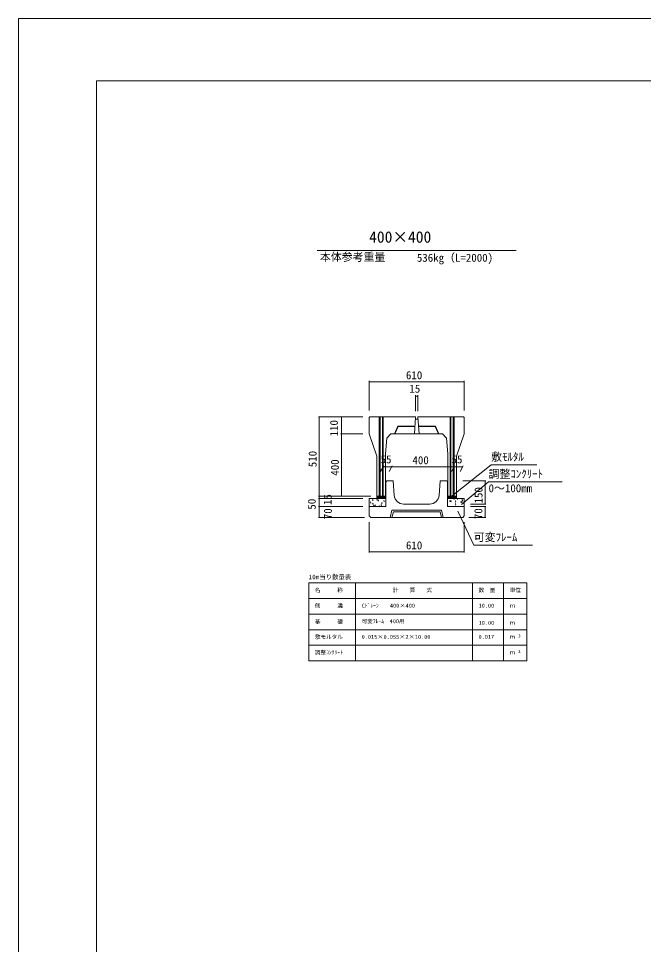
# Model space of a CAD drawing. Units: millimetres on the paper, scale 1:20. Extents: x 2 to 843, y -1 to 593.
# Drawn here: x 1.7 to 202.2, y 296.2 to 593.2 of the extents above; entities that cross this region are included whole.
import ezdxf
from ezdxf.enums import TextEntityAlignment as Align

# ---------------------------------------------------------------- set-up
doc = ezdxf.new("R2010")
doc.units = ezdxf.units.MM
for name, color, linetype, lineweight in [('0_2', 7, 'Continuous', 18), ('D-STR-DIM（寸法）', 7, 'Continuous', 18), ('D-STR-HTXT（旗揚げ）', 4, 'Continuous', 18), ('D-STR-STRn（構造物）', 5, 'Continuous', 18), ('D-STR-TXT（文字）', 7, 'Continuous', 18), ('D-STR（構造物外形線）', 1, 'Continuous', 18), ('D-TTL(外枠）', 2, 'Continuous', 18), ('DEFPOINTS_3', 8, 'Continuous', 18)]:
    doc.layers.add(name, color=color, linetype=linetype, lineweight=lineweight)
doc.styles.add('ＭＳ ゴシック', font='')
doc.styles.get('ＭＳ ゴシック').set_extended_font_data('MS Gothic')

msp = doc.modelspace()

# ---------------------------------------------------------------- linework, layer by layer
at = {"layer": '0_2'}
for p, q in [((114.164, 476.699), (114.314, 476.724)), ((114.314, 476.674), (114.164, 476.699)), ((144.514, 476.724), (144.664, 476.699)), ((144.664, 476.699), (144.514, 476.674)), ((129.028, 472.116), (129.178, 472.141)), ((129.178, 472.091), (129.028, 472.116)), ((129.651, 472.141), (129.801, 472.116)), ((129.801, 472.116), (129.651, 472.091)), ((98.093, 465.31), (98.118, 465.46)), ((98.118, 465.46), (98.143, 465.31)), ((105.238, 465.31), (105.263, 465.46)), ((105.263, 465.46), (105.288, 465.31)), ((105.263, 459.96), (105.238, 460.11)), ((105.238, 459.81), (105.263, 459.96)), ((105.288, 460.11), (105.263, 459.96)), ((105.263, 459.96), (105.288, 459.81)), ((118.695, 449.434), (118.845, 449.459)), ((118.845, 449.409), (118.695, 449.434)), ((121.295, 449.459), (121.445, 449.434)), ((121.445, 449.434), (121.295, 449.409)), ((121.445, 449.434), (121.595, 449.459)), ((121.595, 449.409), (121.445, 449.434)), ((141.295, 449.459), (141.445, 449.434)), ((141.445, 449.434), (141.295, 449.409)), ((141.445, 449.434), (141.595, 449.459)), ((141.595, 449.409), (141.445, 449.434)), ((144.045, 449.459), (144.195, 449.434)), ((144.195, 449.434), (144.045, 449.409)), ((151.327, 444.81), (151.352, 444.96)), ((151.352, 444.96), (151.377, 444.81)), ((98.118, 439.96), (98.093, 440.11)), ((98.093, 439.81), (98.118, 439.96)), ((98.143, 440.11), (98.118, 439.96)), ((98.118, 439.96), (98.143, 439.81)), ((105.263, 439.96), (105.238, 440.11)), ((105.288, 440.11), (105.263, 439.96)), ((98.118, 439.21), (98.093, 439.36)), ((98.093, 439.06), (98.118, 439.21)), ((98.118, 436.71), (98.093, 436.86)), ((98.093, 436.56), (98.118, 436.71)), ((98.143, 439.36), (98.118, 439.21)), ((98.118, 439.21), (98.143, 439.06)), ((98.143, 436.86), (98.118, 436.71)), ((98.118, 436.71), (98.143, 436.56)), ((151.352, 437.46), (151.327, 437.61)), ((151.327, 436.56), (151.352, 436.71)), ((151.377, 437.61), (151.352, 437.46)), ((151.352, 436.71), (151.377, 436.56)), ((98.118, 433.21), (98.093, 433.36)), ((98.143, 433.36), (98.118, 433.21)), ((151.352, 433.21), (151.327, 433.36)), ((151.377, 433.36), (151.352, 433.21)), ((114.164, 422.132), (114.314, 422.157)), ((114.314, 422.107), (114.164, 422.132)), ((144.514, 422.157), (144.664, 422.132)), ((144.664, 422.132), (144.514, 422.107))]:
    msp.add_line(p, q, dxfattribs=at)
at = {"layer": '0_2', "color": 9}
for p, q in [((114.164, 476.699), (114.184, 476.699)), ((144.664, 476.699), (144.644, 476.699)), ((129.028, 472.116), (129.048, 472.116)), ((129.801, 472.116), (129.781, 472.116)), ((98.118, 465.46), (98.118, 465.44)), ((105.263, 465.46), (105.263, 465.44)), ((105.263, 459.96), (105.263, 459.98)), ((105.263, 459.96), (105.263, 459.94)), ((118.695, 449.434), (118.715, 449.434)), ((121.445, 449.434), (121.425, 449.434)), ((121.445, 449.434), (121.465, 449.434)), ((141.445, 449.434), (141.425, 449.434)), ((141.445, 449.434), (141.465, 449.434)), ((144.195, 449.434), (144.175, 449.434)), ((151.352, 444.96), (151.352, 444.94)), ((98.118, 439.96), (98.118, 439.98)), ((98.118, 439.96), (98.118, 439.94)), ((105.263, 439.96), (105.263, 439.98)), ((98.118, 439.21), (98.118, 439.23)), ((98.118, 439.21), (98.118, 439.19)), ((98.118, 436.71), (98.118, 436.73)), ((98.118, 436.71), (98.118, 436.69)), ((151.352, 437.46), (151.352, 437.48)), ((151.352, 436.71), (151.352, 436.69)), ((98.118, 433.21), (98.118, 433.23)), ((151.352, 433.21), (151.352, 433.23)), ((114.164, 422.132), (114.184, 422.132)), ((144.664, 422.132), (144.644, 422.132))]:
    msp.add_line(p, q, dxfattribs=at)
at = {"layer": 'D-STR-DIM（寸法）'}
for p, q in [((114.164, 467.458), (114.164, 476.949)), ((114.184, 476.699), (144.644, 476.699)), ((144.664, 467.452), (144.664, 476.949)), ((129.028, 467.31), (129.028, 472.366)), ((129.801, 467.31), (129.801, 472.366)), ((129.781, 472.116), (129.048, 472.116)), ((112.12, 465.46), (97.868, 465.46)), ((98.118, 465.44), (98.118, 439.98)), ((112.12, 465.46), (105.013, 465.46)), ((105.263, 459.98), (105.263, 465.44)), ((112.164, 459.96), (105.013, 459.96)), ((112.164, 459.96), (105.013, 459.96)), ((105.263, 459.94), (105.263, 439.98)), ((117.819, 447.916), (118.84, 449.684)), ((118.715, 449.434), (121.425, 449.434)), ((120.569, 447.916), (121.59, 449.684)), ((120.569, 447.916), (121.59, 449.684)), ((121.465, 449.434), (141.425, 449.434)), ((140.569, 447.916), (141.59, 449.684)), ((140.569, 447.916), (141.59, 449.684)), ((141.465, 449.434), (144.175, 449.434)), ((143.319, 447.916), (144.34, 449.684)), ((144.177, 444.96), (151.602, 444.96)), ((151.352, 444.94), (151.352, 437.48)), ((114.664, 439.96), (97.868, 439.96)), ((114.664, 439.96), (97.868, 439.96)), ((98.118, 439.94), (98.118, 439.23)), ((114.664, 439.96), (105.013, 439.96)), ((112.164, 439.21), (97.868, 439.21)), ((112.164, 439.21), (97.868, 439.21)), ((112.164, 436.71), (97.868, 436.71)), ((112.164, 436.71), (97.868, 436.71)), ((98.118, 439.19), (98.118, 436.73)), ((98.118, 436.69), (98.118, 433.23)), ((146.664, 437.46), (151.602, 437.46)), ((146.664, 436.71), (151.602, 436.71)), ((151.352, 436.69), (151.352, 433.23)), ((112.664, 433.21), (97.868, 433.21)), ((114.164, 431.71), (114.164, 421.882)), ((144.664, 431.71), (144.664, 421.882)), ((146.164, 433.21), (151.602, 433.21)), ((114.184, 422.132), (144.644, 422.132))]:
    msp.add_line(p, q, dxfattribs=at)
at = {"layer": 'D-STR-HTXT（旗揚げ）'}
for p, q in [((97.523, 518.747), (161.306, 518.747)), ((140.254, 439.673), (153.289, 450.041)), ((167.951, 450.041), (153.289, 450.041)), ((143.825, 437.315), (152.471, 444.579)), ((176.069, 444.579), (152.471, 444.579)), ((142.633, 435.21), (147.717, 424.298)), ((166.581, 424.298), (147.717, 424.298)), ((94.787, 412.162), (164.787, 412.162)), ((94.787, 387.162), (94.787, 412.162)), ((109.787, 387.162), (109.787, 412.162)), ((147.287, 387.162), (147.287, 412.162)), ((157.287, 396.162), (157.287, 412.162)), ((157.287, 387.162), (157.287, 412.162)), ((164.787, 387.162), (164.787, 412.162)), ((94.787, 407.162), (164.787, 407.162)), ((94.787, 402.162), (164.787, 402.162)), ((94.787, 397.162), (164.787, 397.162)), ((94.787, 392.162), (164.787, 392.162)), ((94.787, 387.162), (164.787, 387.162))]:
    msp.add_line(p, q, dxfattribs=at)
at = {"layer": 'D-STR-STRn（構造物）'}
for p, q in [((116.664, 439.21), (116.664, 439.96)), ((116.664, 439.96), (119.558, 439.96)), ((116.664, 439.823), (116.802, 439.96)), ((116.664, 439.646), (116.979, 439.96)), ((116.664, 439.469), (117.155, 439.96)), ((116.664, 439.292), (117.332, 439.96)), ((116.759, 439.21), (117.509, 439.96)), ((116.936, 439.21), (117.686, 439.96)), ((117.112, 439.21), (117.862, 439.96)), ((117.289, 439.21), (118.039, 439.96)), ((117.466, 439.21), (118.216, 439.96)), ((117.643, 439.21), (118.393, 439.96)), ((117.82, 439.21), (118.57, 439.96)), ((117.996, 439.21), (118.746, 439.96)), ((118.173, 439.21), (118.923, 439.96)), ((118.35, 439.21), (119.1, 439.96)), ((118.527, 439.21), (119.277, 439.96)), ((118.703, 439.21), (119.453, 439.96)), ((118.88, 439.21), (119.558, 439.888)), ((119.057, 439.21), (119.558, 439.711)), ((142.164, 439.96), (139.271, 439.96)), ((139.271, 439.801), (139.429, 439.96)), ((139.271, 439.625), (139.606, 439.96)), ((139.271, 439.448), (139.783, 439.96)), ((139.271, 439.271), (139.96, 439.96)), ((139.386, 439.21), (140.136, 439.96)), ((139.563, 439.21), (140.313, 439.96)), ((139.74, 439.21), (140.49, 439.96)), ((139.917, 439.21), (140.667, 439.96)), ((140.093, 439.21), (140.843, 439.96)), ((140.27, 439.21), (141.02, 439.96)), ((140.447, 439.21), (141.197, 439.96)), ((140.624, 439.21), (141.374, 439.96)), ((140.801, 439.21), (141.551, 439.96)), ((140.977, 439.21), (141.727, 439.96)), ((141.154, 439.21), (141.904, 439.96)), ((141.331, 439.21), (142.081, 439.96)), ((141.508, 439.21), (142.164, 439.867)), ((141.684, 439.21), (142.164, 439.69)), ((142.164, 439.21), (142.164, 439.96)), ((114.164, 439.21), (119.558, 439.21)), ((114.164, 439.21), (114.164, 436.71)), ((114.543, 438.112), (114.718, 438.18)), ((114.543, 438.112), (114.667, 438.029)), ((114.627, 437.752), (114.678, 437.903)), ((115.233, 437.591), (115.427, 437.794)), ((115.233, 437.591), (115.455, 437.557)), ((115.258, 438.826), (115.378, 438.97)), ((115.258, 438.826), (115.407, 438.813)), ((115.368, 438.535), (115.339, 438.692)), ((115.412, 437.335), (115.385, 437.572)), ((115.605, 436.946), (115.725, 437.089)), ((115.605, 436.946), (115.754, 436.933)), ((115.705, 436.71), (115.686, 436.812)), ((116.035, 437.106), (116.21, 437.173)), ((116.035, 437.106), (116.16, 437.022)), ((116.12, 436.745), (116.17, 436.896)), ((116.643, 438.919), (116.818, 438.986)), ((116.644, 438.919), (116.768, 438.835)), ((116.728, 438.558), (116.779, 438.709)), ((117.051, 438.669), (117.171, 438.813)), ((117.051, 438.67), (117.2, 438.656)), ((117.161, 438.379), (117.132, 438.535)), ((117.398, 436.789), (117.518, 436.933)), ((117.398, 436.789), (117.547, 436.776)), ((117.901, 437.177), (118.096, 437.38)), ((117.901, 437.177), (118.123, 437.143)), ((118.08, 436.921), (118.053, 437.158)), ((118.136, 437.912), (118.311, 437.979)), ((118.136, 437.912), (118.26, 437.828)), ((118.22, 437.552), (118.271, 437.703)), ((118.844, 438.513), (118.965, 438.656)), ((118.844, 438.513), (118.993, 438.5)), ((118.954, 438.222), (118.925, 438.378)), ((119.234, 439.21), (119.558, 439.534)), ((119.256, 436.71), (119.311, 436.776)), ((119.411, 439.21), (119.558, 439.358)), ((144.664, 439.21), (139.271, 439.21)), ((139.693, 436.711), (139.868, 436.778)), ((139.693, 436.711), (139.694, 436.71)), ((140.015, 438.51), (140.135, 438.654)), ((140.015, 438.511), (140.164, 438.498)), ((140.125, 438.22), (140.096, 438.376)), ((140.301, 438.524), (140.476, 438.591)), ((140.301, 438.524), (140.425, 438.44)), ((140.385, 438.163), (140.436, 438.314)), ((140.429, 436.71), (140.482, 436.774)), ((141.251, 439.151), (141.307, 439.21)), ((141.251, 439.151), (141.473, 439.117)), ((141.43, 438.895), (141.403, 439.132)), ((141.793, 437.517), (141.968, 437.584)), ((141.793, 437.517), (141.918, 437.433)), ((141.808, 438.354), (141.929, 438.497)), ((141.808, 438.354), (141.958, 438.341)), ((141.861, 439.21), (142.164, 439.513)), ((141.878, 437.157), (141.928, 437.308)), ((141.918, 438.063), (141.889, 438.219)), ((142.038, 439.21), (142.164, 439.336)), ((142.486, 438.969), (142.537, 439.12)), ((143.601, 438.197), (143.722, 438.34)), ((143.601, 438.197), (143.751, 438.184)), ((143.711, 437.906), (143.683, 438.062)), ((143.894, 438.323), (144.069, 438.391)), ((143.894, 438.324), (144.018, 438.24)), ((143.919, 438.738), (144.114, 438.94)), ((143.919, 438.738), (144.141, 438.703)), ((143.978, 437.963), (144.029, 438.114)), ((144.098, 438.481), (144.071, 438.718)), ((144.664, 439.21), (144.664, 436.71))]:
    msp.add_line(p, q, dxfattribs=at)
at = {"layer": 'D-STR-TXT（文字）', "color": 5}
for p, q in [((119.42, 439.96), (119.558, 439.96)), ((139.408, 439.96), (139.271, 439.96))]:
    msp.add_line(p, q, dxfattribs=at)
at = {"layer": 'D-STR（構造物外形線）'}
for p, q in [((114.414, 465.46), (114.164, 465.21)), ((114.164, 465.21), (114.164, 459.96)), ((128.889, 465.46), (114.414, 465.46)), ((117.414, 439.96), (117.414, 465.46)), ((117.664, 465.46), (117.664, 439.96)), ((118.414, 465.46), (118.414, 439.96)), ((118.664, 439.96), (118.664, 465.46)), ((129.028, 465.31), (128.664, 459.96)), ((128.889, 465.46), (129.028, 465.31)), ((128.987, 464.71), (129.842, 464.71)), ((129.801, 465.31), (129.939, 465.46)), ((129.801, 465.31), (130.164, 459.96)), ((129.939, 465.46), (144.414, 465.46)), ((140.164, 439.96), (140.164, 465.46)), ((140.414, 465.46), (140.414, 439.96)), ((141.164, 465.46), (141.164, 439.96)), ((141.414, 439.96), (141.414, 465.46)), ((144.414, 465.46), (144.664, 465.21)), ((144.664, 465.21), (144.664, 459.96)), ((123.364, 462.46), (122.264, 459.96)), ((123.462, 462.31), (122.428, 459.96)), ((128.862, 462.46), (123.364, 462.46)), ((128.85, 462.31), (123.462, 462.31)), ((129.967, 462.46), (135.464, 462.46)), ((129.979, 462.31), (135.366, 462.31)), ((135.366, 462.31), (136.4, 459.96)), ((135.464, 462.46), (136.564, 459.96)), ((114.164, 459.96), (116.664, 452.849)), ((119.814, 458.61), (119.414, 453.61)), ((121.164, 459.96), (119.814, 458.61)), ((130.817, 459.96), (121.164, 459.96)), ((130.164, 459.96), (137.664, 459.96)), ((137.664, 459.96), (139.014, 458.61)), ((139.014, 458.61), (139.414, 453.61)), ((144.664, 459.96), (142.164, 452.849)), ((116.664, 452.849), (116.664, 439.96)), ((119.414, 453.61), (119.414, 439.96)), ((139.414, 453.61), (139.414, 439.96)), ((142.164, 452.849), (142.164, 439.96)), ((119.789, 444.96), (119.539, 444.46)), ((119.558, 444.498), (119.558, 436.71)), ((119.789, 444.96), (121.914, 444.96)), ((121.914, 444.96), (122.228, 440.26)), ((136.914, 444.96), (136.601, 440.26)), ((139.039, 444.96), (136.914, 444.96)), ((139.039, 444.96), (139.289, 444.46)), ((139.271, 444.498), (139.271, 436.71)), ((116.664, 439.96), (119.414, 439.96)), ((142.164, 439.96), (139.414, 439.96)), ((114.164, 436.71), (119.558, 436.71)), ((114.164, 436.71), (114.164, 433.71)), ((125.172, 437.46), (133.607, 437.46)), ((144.664, 436.71), (139.271, 436.71)), ((144.664, 436.71), (144.664, 433.71)), ((114.164, 433.71), (114.664, 433.21)), ((120.933, 433.21), (121.433, 435.46)), ((121.433, 435.46), (137.396, 435.46)), ((121.933, 434.96), (121.433, 433.21)), ((121.933, 434.96), (136.896, 434.96)), ((136.896, 434.96), (137.396, 433.21)), ((137.896, 433.21), (137.396, 435.46)), ((144.664, 433.71), (144.164, 433.21)), ((144.164, 433.21), (114.664, 433.21)), ((141.402, 433.21), (117.402, 433.21))]:
    msp.add_line(p, q, dxfattribs=at)
for centre, start, end in [((125.221, 440.46), 183.81425, 270.00386), ((133.608, 440.46), 269.99614, 356.18575)]:
    msp.add_arc(centre, 3, start, end, dxfattribs=at)
at = {"layer": 'D-TTL(外枠）'}
for p, q in [((26.671, 573.205), (821.671, 573.205)), ((26.671, 19.205), (26.671, 573.205))]:
    msp.add_line(p, q, dxfattribs=at)
at = {"layer": 'DEFPOINTS_3'}
for p, q in [((1.671, -0.795), (1.671, 593.205)), ((1.671, 593.205), (842.671, 593.205))]:
    msp.add_line(p, q, dxfattribs=at)

# ---------------------------------------------------------------- texts
at = {"layer": 'D-STR-STRn（構造物）', "color": 7, "style": 'ＭＳ ゴシック'}
for s, p in [('610', (125.968, 476.749)), ('15', (127.072, 472.415)), ('55', (117.832, 449.759)), ('400', (128.052, 449.484)), ('55', (140.582, 449.759)), ('610', (125.968, 422.182))]:
    msp.add_text(s, height=2.566, dxfattribs=at).set_placement(p, align=Align.BOTTOM_LEFT)
for s, p in [('110', (104.938, 459.166)), ('510', (98.068, 449.29)), ('400', (105.213, 446.567)), ('150', (151.302, 437.666)), ('15', (102.886, 437.164)), ('50', (97.793, 435.677)), ('70', (102.981, 432.62)), ('70', (151.242, 432.633))]:
    msp.add_text(s, height=2.566, rotation=90, dxfattribs=at).set_placement(p, align=Align.BOTTOM_LEFT)
at = {"layer": 'D-STR-TXT（文字）', "style": 'ＭＳ ゴシック'}
for s, height, p in [('400×400', 3.666, (114.149, 520.196)), ('本体参考重量', 2.566, (98.353, 514.68)), ('536kg（L=2000)', 2.566, (129.473, 514.417)), ('敷ﾓﾙﾀﾙ', 2.566, (153.289, 450.541)), ('調整ｺﾝｸﾘｰﾄ', 2.566, (152.471, 445.079)), ('0～100mm', 2.566, (152.471, 440.487)), ('可変ﾌﾚｰﾑ', 2.566, (147.717, 424.798)), ('10m当り数量表', 1.466, (94.732, 412.924)), ('名\u3000\u3000\u3000称', 1.283, (96.748, 408.863)), ('計\u3000\u3000算\u3000\u3000式', 1.283, (121.752, 408.863)), ('数\u3000量', 1.283, (149.248, 408.863)), ('単位', 1.283, (159.248, 408.863)), ('側\u3000\u3000\u3000溝', 1.283, (96.748, 403.863)), ('Cﾄﾞﾚｰﾝ\u3000\u3000400×400', 1.283, (111.748, 403.863)), ('10.00', 1.283, (149.262, 403.863)), ('ｍ', 1.283, (159.248, 403.863)), ('基\u3000\u3000\u3000礎', 1.283, (96.748, 398.731)), ('可変ﾌﾚｰﾑ\u3000400用', 1.283, (111.748, 398.863)), ('10.00', 1.283, (149.262, 398.363)), ('ｍ', 1.283, (159.248, 398.363)), ('敷モルタル', 1.283, (96.748, 393.863)), ('0.015×0.055×2×10.00', 1.283, (111.748, 393.863)), ('0.017', 1.283, (149.262, 393.863)), ('ｍ', 1.283, (159.248, 393.863)), ('3', 1.026, (161.949, 394.366)), ('調整ｺﾝｸﾘｰﾄ', 1.283, (96.748, 388.863)), ('ｍ', 1.283, (159.248, 388.863)), ('3', 1.026, (161.949, 389.366))]:
    msp.add_text(s, height=height, dxfattribs=at).set_placement(p, align=Align.BOTTOM_LEFT)

doc.saveas('drawing.dxf')
